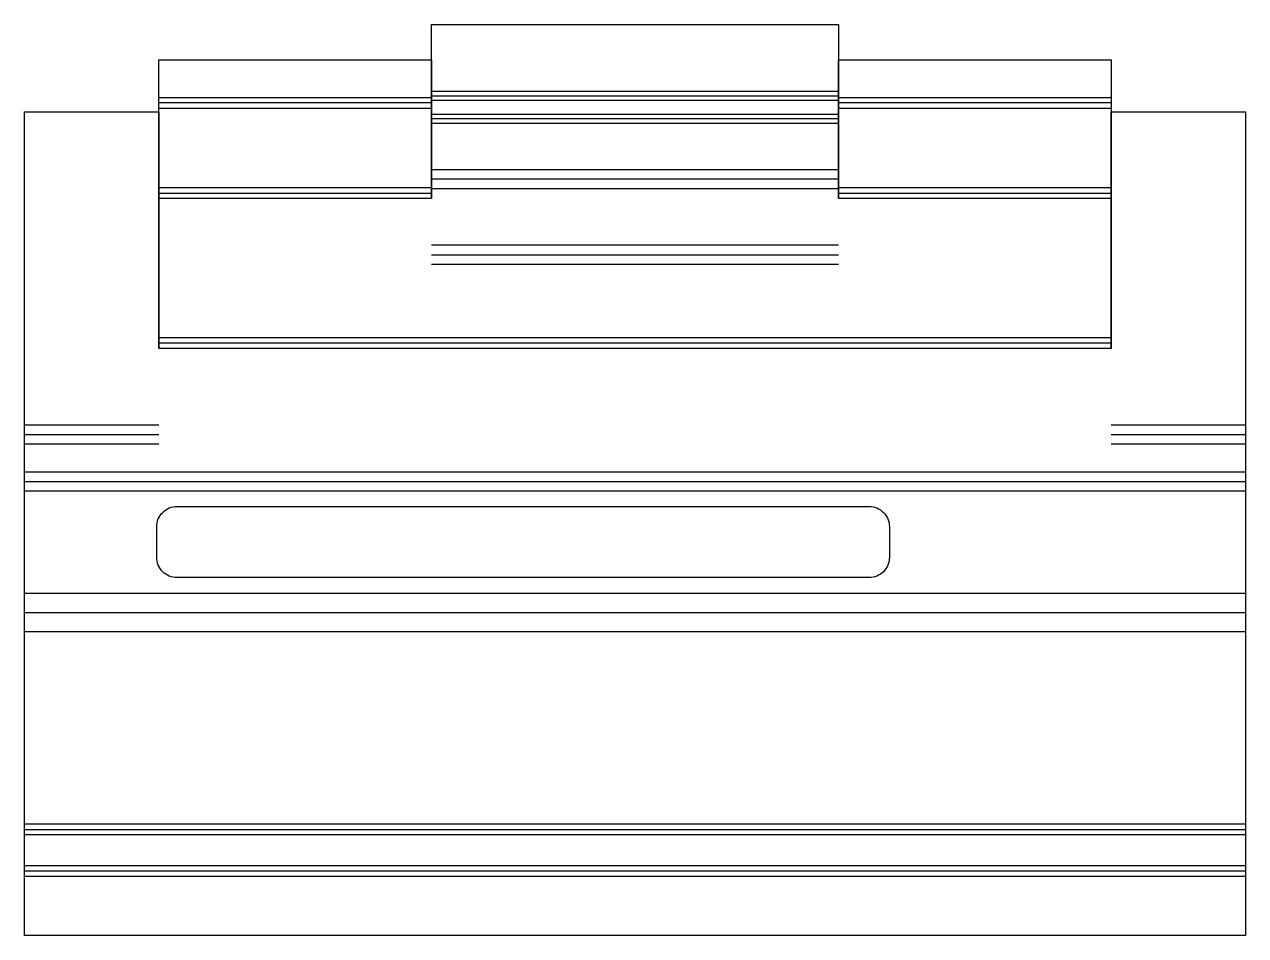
# Model space of a CAD drawing. Header units: centimetres. Extents: x 0 to 60, y 0 to 44.8.
import ezdxf

# ---------------------------------------------------------------- set-up
doc = ezdxf.new("R2010")
doc.units = ezdxf.units.CM

msp = doc.modelspace()

# ---------------------------------------------------------------- linework, layer by layer
at = {"layer": 'BEND'}
for p, q in [((19.999, 40.936), (6.604, 40.936)), ((20, 41.283), (40, 41.283)), ((53.396, 40.936), (40.001, 40.936)), ((40, 40.153), (20, 40.153)), ((40, 37.185), (20, 37.185)), ((6.604, 36.503), (19.999, 36.503)), ((40.001, 36.503), (53.396, 36.503)), ((20, 33.476), (40, 33.476)), ((6.604, 29.14), (53.396, 29.14)), ((0, 24.642), (6.603, 24.642)), ((53.397, 24.642), (60, 24.642)), ((0, 22.328), (60, 22.328)), ((0, 15.891), (60, 15.891)), ((0, 5.224), (60, 5.224)), ((60, 3.17), (0, 3.17))]:
    msp.add_line(p, q, dxfattribs=at)
at = {"layer": 'BEND_EXTENT'}
for p, q in [((20, 41.51), (40, 41.51)), ((6.604, 41.205), (19.999, 41.205)), ((40, 41.055), (20, 41.055)), ((40.001, 41.205), (53.396, 41.205)), ((19.999, 40.666), (6.604, 40.666)), ((20, 40.38), (40, 40.38)), ((53.396, 40.666), (40.001, 40.666)), ((40, 39.925), (20, 39.925)), ((20, 37.663), (40, 37.663)), ((6.604, 36.772), (19.999, 36.772)), ((40, 36.706), (20, 36.706)), ((40.001, 36.772), (53.396, 36.772)), ((19.999, 36.234), (6.604, 36.234)), ((53.396, 36.234), (40.001, 36.234)), ((20, 33.954), (40, 33.954)), ((40, 32.997), (20, 32.997)), ((6.604, 29.409), (53.396, 29.409)), ((53.396, 28.871), (6.604, 28.871)), ((0, 25.117), (6.603, 25.117)), ((53.397, 25.117), (60, 25.117)), ((6.603, 24.168), (0, 24.168)), ((60, 24.168), (53.397, 24.168)), ((0, 22.803), (60, 22.803)), ((60, 21.853), (0, 21.853)), ((0, 16.841), (60, 16.841)), ((60, 14.941), (0, 14.941)), ((0, 5.493), (60, 5.493)), ((60, 4.954), (0, 4.954)), ((0, 3.439), (60, 3.439)), ((60, 2.901), (0, 2.901))]:
    msp.add_line(p, q, dxfattribs=at)
at = {"layer": 'INTERIOR_PROFILES'}
msp.add_lwpolyline([(6.5, 20.099, -0.414214), (7.5, 21.099), (41.5, 21.099, -0.414214), (42.5, 20.099), (42.5, 18.599, -0.414214), (41.5, 17.599), (7.5, 17.599, -0.414214), (6.5, 18.599)], format="xyb", close=True, dxfattribs=at)
at = {"layer": 'OUTER_PROFILES'}
msp.add_lwpolyline([(53.397, 28.871), (53.397, 40.506), (60, 40.506), (60, 0), (0, 0), (0, 40.506), (6.603, 40.506), (6.603, 28.871), (6.604, 28.871), (6.604, 43.05), (19.999, 43.05), (19.999, 36.234), (20, 36.234), (20, 44.798), (40, 44.798), (40, 36.234), (40.001, 36.234), (40.001, 43.05), (53.396, 43.05), (53.396, 28.871)], close=True, dxfattribs=at)

doc.saveas('drawing.dxf')
